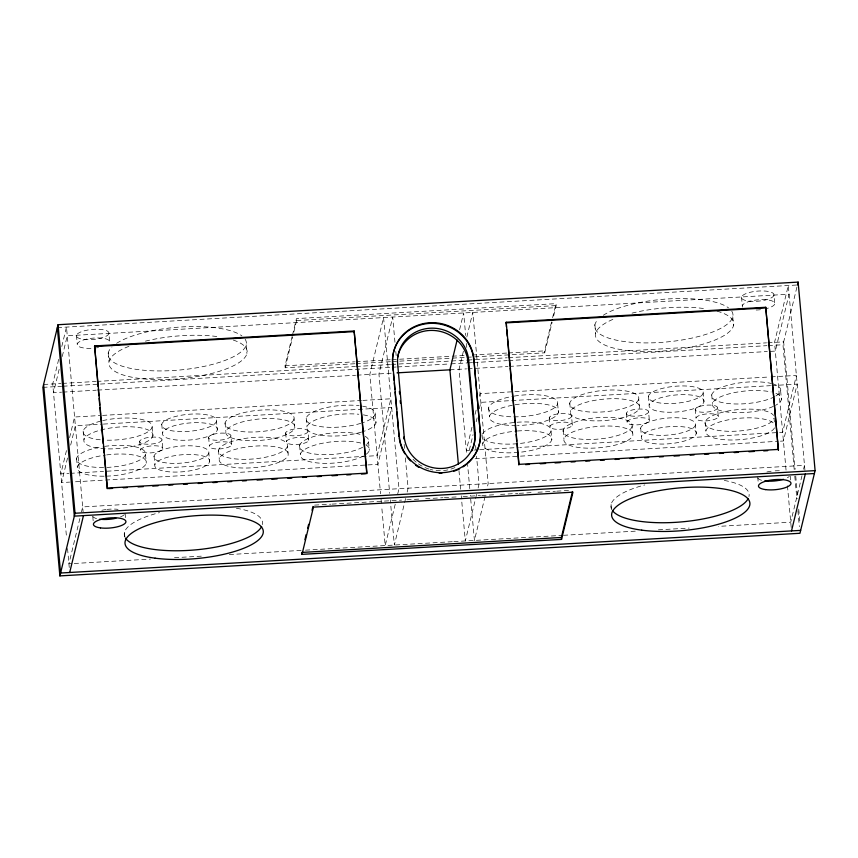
<?xml version="1.0" encoding="UTF-8"?>
<svg xmlns="http://www.w3.org/2000/svg" width="858" height="858" viewBox="0 0 858 858"><rect width="100%" height="100%" fill="white"/><g stroke="black" fill="none" stroke-linecap="round" stroke-linejoin="round"><path stroke-width="0.64" stroke-dasharray="4.29 3.22" d="M58.666 359.395L52.724 383.955L66.592 537.966M61.787 346.471L66.484 327.091L83.119 511.894M59.138 369.39L53.507 392.653L61.529 392.192M62.259 356.467L67.267 335.789L789.081 294.219L775.321 351.083L768.639 351.469M66.452 450.611L60.821 473.873L68.822 473.412M69.573 437.677L74.582 416.999L101.265 415.465M67.546 458.011L61.604 482.571L69.616 482.11M70.667 445.087L75.365 425.707L102.048 424.163M79.858 518.554L68.919 563.781L72.93 563.556M81.424 512.087L82.679 506.917L804.493 465.347L803.56 469.219M354.772 363.749L285.21 367.76L285.038 365.819L292.138 336.465M292.449 335.188L296.46 318.597L555.995 303.646L556.166 305.577L553.389 317.063M285.21 367.76L292.621 337.119M293.854 332.014L296.632 320.527L296.46 318.597M395.227 504.214L385.221 545.57L381.638 505.77M397.726 493.865L398.981 488.695L383.569 317.567L369.809 374.442L380.555 493.833M405.598 498.509L394.348 545.044L390.283 499.935M407.164 492.052L408.097 488.17L405.233 456.338M459.588 329.762L463.652 312.956L465.69 335.51M463.406 351.201L459.019 369.305L466.677 454.247M466.838 336.99L472.779 312.43L488.191 483.558L487.247 487.441M471.964 427.252L466.334 450.514L473.005 450.128M475.096 414.328L476.34 409.159M479.472 396.235L480.094 393.65L769.701 376.962M469.305 450.171L473.058 434.663M476.19 421.739L477.123 417.857M479.311 408.805L480.877 402.348L770.484 385.671M476.565 494.423L465.304 540.958L461.25 495.849M478.131 487.966L479.064 484.084L476.555 456.231M485.06 496.482L474.431 540.433L470.366 495.323M467.149 357.282L544.733 352.81L544.562 350.879L552.284 318.962M552.595 317.685L555.995 303.646M544.733 352.81L552.144 322.168M794.208 469.551L782.968 344.744L797.425 284.985L57.357 327.617M801.994 475.686L790.733 522.211L718.554 526.372M296.632 320.527L556.166 305.577M285.038 365.819L354.601 361.819M355.941 361.744L390.722 359.738M392.052 359.663L450.922 356.263M452.252 356.188L464.296 355.502M472.329 355.04L507.11 353.035M508.44 352.96L544.562 350.879M356.113 363.674L390.894 361.668M392.235 361.593L451.094 358.204M452.434 358.129L465.808 357.357M43.597 384.481L60.993 383.483M62.334 383.397L95.796 381.478M96.836 381.413L355.416 366.516M356.156 366.473L390.905 364.478M391.548 364.435L467.106 360.092M467.835 360.049L507.207 357.775M508.537 357.7L766.526 342.846M767.856 342.76L783.665 341.859L795.141 469.315M42.9 387.376L61.637 386.293M62.977 386.218L390.851 367.331M392.192 367.256L396.203 367.02M397.544 366.945L449.731 363.942M451.072 363.867L467.138 362.934M468.468 362.859L472.49 362.634M473.831 362.548L507.282 360.628M508.622 360.553L766.913 345.667M768.242 345.592L782.968 344.744M62.859 392.117L96.278 390.197M97.619 390.111L355.598 375.257M356.939 375.182L391.688 373.176M449.903 369.83L466.548 368.865M467.889 368.79L507.99 366.484M509.32 366.398L767.309 351.544M102.606 415.39L361.518 400.471M362.848 400.396L390.883 398.788L377.123 455.652L104.858 471.332M771.042 376.887L796.396 375.429L782.635 432.293L519.723 447.436M103.389 424.088L391.666 407.486L377.906 464.35L70.946 482.035M771.825 385.585L797.179 384.127L783.418 441.001L779.418 441.226M70.163 473.337L103.528 471.407M474.345 450.053L478.346 449.817M479.686 449.742L518.382 447.511M475.128 458.751L519.165 456.22M520.506 456.145L778.088 441.302M314.596 505.115L330.652 504.193M331.992 504.118L368.114 502.037M369.444 501.951L401.555 500.107M406.906 499.796L420.281 499.024M425.632 498.723L443.028 497.715M444.369 497.64L457.743 496.868M463.095 496.557L480.48 495.559M481.821 495.484L495.205 494.712M500.546 494.401L517.942 493.404M519.283 493.329L532.657 492.556M538.009 492.245L555.405 491.248M556.735 491.173L570.12 490.401M74.26 563.481L150.45 559.094M174.517 557.7L203.925 556.005M229.322 554.547L304.172 550.235M305.512 550.16L452.552 541.688M453.882 541.612L562.162 535.381M563.491 535.295L638.352 530.984M658.397 529.836L689.146 528.067M804.943 470.313L788.298 285.51L774.538 342.385L786.143 471.171M795.741 475.954L797.768 498.519M798.734 509.148L800.042 523.745M794.798 476.19L796.835 498.755M797.908 510.703L799.345 526.64M773.959 295.206A16.323 5.041 -5.1 0 1 748.551 301.061A16.323 5.041 -5.1 0 1 750.707 292.16A16.323 5.041 -5.1 0 1 773.959 295.206L774.742 303.914M790.261 476.287L790.593 480.008M780.651 390.905L781.434 399.614M787.451 485.767L791.408 529.665M774.388 421.943L774.045 418.221A34.695 10.704 -5.1 0 1 722.618 430.941A34.695 10.704 -5.1 0 1 719.444 413.106A34.695 10.704 -5.1 0 1 773.562 415.454M741.516 297.082L742.299 305.78M757.711 476.909L758.268 483.129M732.764 316.752L733.547 325.45M717.535 408.011A11.229 3.464 -5.1 0 1 700.074 412.033A11.229 3.464 -5.1 0 1 701.554 405.909A11.229 3.464 -5.1 0 1 717.535 408.011L718.318 416.709A11.229 3.464 -5.1 0 1 700.857 420.731A11.229 3.464 -5.1 0 1 702.337 414.607A11.229 3.464 -5.1 0 1 718.318 416.709M711.722 394.884L712.505 403.582M703.142 393.157A27.553 8.494 -5.1 0 1 660.263 403.035A27.553 8.494 -5.1 0 1 663.899 388.009A27.553 8.494 -5.1 0 1 703.142 393.157L703.925 401.855A27.553 8.494 -5.1 0 1 661.046 411.733A27.553 8.494 -5.1 0 1 664.682 396.707A27.553 8.494 -5.1 0 1 703.925 401.855M705.115 422.19L705.898 430.888M695.237 409.287L696.02 417.996M695.441 424.967A27.553 8.494 -5.1 0 1 652.563 434.845A27.553 8.494 -5.1 0 1 656.198 419.819A27.553 8.494 -5.1 0 1 695.441 424.967L696.224 433.665A27.553 8.494 -5.1 0 1 653.346 443.543A27.553 8.494 -5.1 0 1 656.981 428.517A27.553 8.494 -5.1 0 1 696.224 433.665M648.391 396.31L649.174 405.008M648.605 411.979A11.229 3.464 -5.1 0 1 631.134 416.001A11.229 3.464 -5.1 0 1 632.614 409.877A11.229 3.464 -5.1 0 1 648.605 411.979L649.388 420.677A11.229 3.464 -5.1 0 1 631.917 424.699A11.229 3.464 -5.1 0 1 633.397 418.586A11.229 3.464 -5.1 0 1 649.388 420.677M638.727 399.088A34.695 10.704 -5.1 0 1 584.738 411.518A34.695 10.704 -5.1 0 1 589.307 392.599A34.695 10.704 -5.1 0 1 638.727 399.088L639.51 407.786A34.695 10.704 -5.1 0 1 585.521 420.227A34.695 10.704 -5.1 0 1 590.09 401.297A34.695 10.704 -5.1 0 1 639.51 407.786M640.701 428.121L641.484 436.819M632.121 426.394A34.695 10.704 -5.1 0 1 578.131 438.835A34.695 10.704 -5.1 0 1 582.7 419.905A34.695 10.704 -5.1 0 1 632.121 426.394L632.904 435.092A34.695 10.704 -5.1 0 1 578.914 447.533A34.695 10.704 -5.1 0 1 583.483 428.614A34.695 10.704 -5.1 0 1 632.904 435.092M626.297 413.266L627.08 421.964M594.884 324.689L595.666 333.397M611.078 504.525L611.411 508.247M571.557 416.42A11.229 3.464 -5.1 0 1 554.086 420.441A11.229 3.464 -5.1 0 1 555.566 414.317A11.229 3.464 -5.1 0 1 571.557 416.42L572.34 425.118A11.229 3.464 -5.1 0 1 554.869 429.139A11.229 3.464 -5.1 0 1 556.349 423.015A11.229 3.464 -5.1 0 1 572.34 425.118M569.787 403.056L570.57 411.754M563.18 430.362L563.963 439.06M557.625 403.753L558.408 412.451M551.018 431.059L551.801 439.768M549.249 417.696L550.032 426.405M488.685 407.722L489.468 416.43M482.078 435.038L482.861 443.736M466.409 343.468L466.763 347.447M475.6 445.613L475.965 449.592M467.385 462.162L469.776 488.695M458.976 470.645L460.649 489.221M394.959 342.245L392.696 317.042L378.936 373.916L389.682 493.307M395.795 351.533L396.16 355.512M404.161 444.401L404.515 448.38M375.139 414.264L375.922 422.962M381.038 499.142L381.52 504.44M368.532 441.57L369.315 450.278M307.968 431.595A11.229 3.464 -5.1 0 1 290.497 435.617A11.229 3.464 -5.1 0 1 291.977 429.504A11.229 3.464 -5.1 0 1 307.968 431.595L308.751 440.304A11.229 3.464 -5.1 0 1 291.28 444.326A11.229 3.464 -5.1 0 1 292.76 438.202A11.229 3.464 -5.1 0 1 308.751 440.304M306.199 418.232L306.982 426.941M299.592 445.549L300.375 454.247M294.037 418.94A34.695 10.704 -5.1 0 1 240.047 431.37A34.695 10.704 -5.1 0 1 244.627 412.451A34.695 10.704 -5.1 0 1 294.037 418.94L294.82 427.638A34.695 10.704 -5.1 0 1 240.83 440.079A34.695 10.704 -5.1 0 1 245.409 421.16A34.695 10.704 -5.1 0 1 294.82 427.638M287.43 446.246A34.695 10.704 -5.1 0 1 233.44 458.687A34.695 10.704 -5.1 0 1 238.02 439.768A34.695 10.704 -5.1 0 1 287.43 446.246L288.213 454.944A34.695 10.704 -5.1 0 1 234.223 467.385A34.695 10.704 -5.1 0 1 238.803 448.466A34.695 10.704 -5.1 0 1 288.213 454.944M285.66 432.882L286.443 441.58M246.139 344.777L246.922 353.475M230.92 436.036A11.229 3.464 -5.1 0 1 213.449 440.057A11.229 3.464 -5.1 0 1 214.929 433.934A11.229 3.464 -5.1 0 1 230.92 436.036L231.703 444.734A11.229 3.464 -5.1 0 1 214.232 448.766A11.229 3.464 -5.1 0 1 215.712 442.642A11.229 3.464 -5.1 0 1 231.703 444.734M225.096 422.908L225.879 431.606M216.516 421.181A27.553 8.494 -5.1 0 1 173.638 431.059A27.553 8.494 -5.1 0 1 177.274 416.033A27.553 8.494 -5.1 0 1 216.516 421.181L217.299 429.879A27.553 8.494 -5.1 0 1 174.421 439.757A27.553 8.494 -5.1 0 1 178.056 424.731A27.553 8.494 -5.1 0 1 217.299 429.879M218.49 450.214L219.273 458.912M208.612 437.323L209.395 446.021M208.826 452.992A27.553 8.494 -5.1 0 1 165.948 462.87A27.553 8.494 -5.1 0 1 169.584 447.844A27.553 8.494 -5.1 0 1 208.826 452.992L209.609 461.69A27.553 8.494 -5.1 0 1 166.731 471.568A27.553 8.494 -5.1 0 1 170.367 456.542A27.553 8.494 -5.1 0 1 209.609 461.69M161.776 424.335L162.559 433.033M161.98 440.004A11.229 3.464 -5.1 0 1 144.509 444.026A11.229 3.464 -5.1 0 1 145.999 437.912A11.229 3.464 -5.1 0 1 161.98 440.004L162.763 448.713A11.229 3.464 -5.1 0 1 145.292 452.734A11.229 3.464 -5.1 0 1 146.782 446.61A11.229 3.464 -5.1 0 1 162.763 448.713M152.102 427.112L152.885 435.81A34.695 10.704 -5.1 0 1 98.895 448.251A34.695 10.704 -5.1 0 1 103.475 429.332A34.695 10.704 -5.1 0 1 152.885 435.81M154.075 456.145L154.858 464.843M145.495 454.418L146.278 463.116M139.682 441.291L140.465 449.989M108.912 333.515A16.323 5.041 -5.1 0 1 83.505 339.371A16.323 5.041 -5.1 0 1 85.661 330.459A16.323 5.041 -5.1 0 1 108.912 333.515L109.695 342.213A16.323 5.041 -5.1 0 0 93.651 338.084A16.323 5.041 -5.1 0 0 77.231 344.744A16.323 5.041 -5.1 0 0 95.42 348.005M125.107 513.341L125.547 518.318M108.269 352.724L109.052 361.422M124.453 532.55L124.903 537.526M76.469 335.381L77.252 344.079M92.771 516.452L93.222 521.428M83.172 431.081L83.955 439.779M76.566 458.386L77.349 467.095M67.546 548.584L69.251 567.513M612.054 510.038A69.391 21.396 -5.1 0 1 644.819 484.931M724.302 480.448A69.391 21.396 -5.1 0 1 748.948 496.578M789.274 476.404A16.323 5.041 -5.1 0 1 787.354 477.734M761.582 480.266A16.323 5.041 -5.1 0 1 757.936 478.206M766.902 471.986A16.323 5.041 -5.1 0 1 774.12 470.903M775.171 470.838A16.323 5.041 -5.1 0 1 779.332 470.763M124.228 514.703A16.323 5.041 -5.1 0 1 120.506 516.87M96.536 518.575A16.323 5.041 -5.1 0 1 92.889 516.516M101.855 510.296A16.323 5.041 -5.1 0 1 105.888 509.555M106.939 509.416A16.323 5.041 -5.1 0 1 118.072 509.362M124.871 537.011A69.391 21.396 -5.1 0 1 159.502 512.612M236.4 508.258A69.391 21.396 -5.1 0 1 262.334 524.603M245.163 339.253A69.391 21.396 -5.1 0 1 171.922 370.592A69.391 21.396 -5.1 0 1 111.98 346.932M116.591 343.339A69.391 21.396 -5.1 0 1 182.111 326.919A69.391 21.396 -5.1 0 1 241.913 335.907M233.29 340.058A69.391 21.396 -5.1 0 1 222.083 370.409A69.391 21.396 -5.1 0 1 126.898 376.083A69.391 21.396 -5.1 0 1 129.011 346.278M145.42 341.152A69.391 21.396 -5.1 0 1 217.031 336.54M731.777 311.229A69.391 21.396 -5.1 0 1 660.027 342.481A69.391 21.396 -5.1 0 1 597.672 319.862M603.217 315.315A69.391 21.396 -5.1 0 1 668.725 298.895A69.391 21.396 -5.1 0 1 728.528 307.883M717.084 311.164A69.391 21.396 -5.1 0 1 711.411 341.42A69.391 21.396 -5.1 0 1 615.379 348.509A69.391 21.396 -5.1 0 1 614.36 318.758M632.035 313.127A69.391 21.396 -5.1 0 1 706.306 308.891M742.535 307.078A16.323 5.041 -5.1 0 1 754.139 300.332A16.323 5.041 -5.1 0 1 773.744 301.823A16.323 5.041 -5.1 0 1 765.55 308.826M760.467 309.706A16.323 5.041 -5.1 0 1 753.12 310.049M98.531 347.544A16.323 5.041 -5.1 0 1 96.471 347.876M514.274 396.085A34.695 10.704 -5.1 0 1 556.638 405.684A34.695 10.704 -5.1 0 1 499.281 415.454A34.695 10.704 -5.1 0 1 513.02 396.299M772.425 383.762A34.695 10.704 -5.1 0 1 775.932 395.946M774.72 396.632A34.695 10.704 -5.1 0 1 724.635 403.046A34.695 10.704 -5.1 0 1 720.795 387.677A34.695 10.704 -5.1 0 1 771.428 383.505M482.443 434.073A34.695 10.704 -5.1 0 1 535.231 422.49A34.695 10.704 -5.1 0 1 535.853 440.39A34.695 10.704 -5.1 0 1 482.571 437.794M775.922 393.372A34.695 10.704 -5.1 0 1 775.503 405.341M773.305 406.413A34.695 10.704 -5.1 0 1 723.97 411.486A34.695 10.704 -5.1 0 1 721.707 396.321A34.695 10.704 -5.1 0 1 771.16 391.956M517.395 431.006A34.695 10.704 -5.1 0 1 547.447 444.573A34.695 10.704 -5.1 0 1 487.794 449.742A34.695 10.704 -5.1 0 1 516.098 431.113M774.474 427.874A34.695 10.704 -5.1 0 1 721.685 439.457A34.695 10.704 -5.1 0 1 721.052 421.568A34.695 10.704 -5.1 0 1 774.345 424.163M515.057 404.783A34.695 10.704 -5.1 0 1 558.483 411.25A34.695 10.704 -5.1 0 1 517.46 425.514M516.184 425.536A34.695 10.704 -5.1 0 1 489.392 417.631A34.695 10.704 -5.1 0 1 513.803 404.997M363.384 414.864A34.695 10.704 -5.1 0 1 363.964 431.274M361.593 432.046A34.695 10.704 -5.1 0 1 316.463 434.405A34.695 10.704 -5.1 0 1 314.285 420.517A34.695 10.704 -5.1 0 1 358.794 414.253M106.714 454.901A34.695 10.704 -5.1 0 1 146.375 462.505A34.695 10.704 -5.1 0 1 105.33 476.179M104.054 476.201A34.695 10.704 -5.1 0 1 77.252 467.696A34.695 10.704 -5.1 0 1 105.448 455.072M366.023 445.077A34.695 10.704 -5.1 0 1 364.586 455.319M363.374 456.006A34.695 10.704 -5.1 0 1 311.207 462.022A34.695 10.704 -5.1 0 1 313.513 445.549A34.695 10.704 -5.1 0 1 364.982 444.541M102.692 420.624A34.695 10.704 -5.1 0 1 152.156 425.697A34.695 10.704 -5.1 0 1 106.167 440.165M100.289 439.8A34.695 10.704 -5.1 0 1 100.032 421.289M365.24 436.379A34.695 10.704 -5.1 0 1 366.677 444.465M362.591 447.297A34.695 10.704 -5.1 0 1 312.13 453.646A34.695 10.704 -5.1 0 1 309.363 438.063A34.695 10.704 -5.1 0 1 360.306 434.427M104.665 446.364A34.695 10.704 -5.1 0 1 143.919 457.035A34.695 10.704 -5.1 0 1 85.939 465.84A34.695 10.704 -5.1 0 1 102.145 446.75M362.602 406.166A34.695 10.704 -5.1 0 1 363.17 422.565M360.81 423.337A34.695 10.704 -5.1 0 1 315.39 425.632A34.695 10.704 -5.1 0 1 314.049 411.572A34.695 10.704 -5.1 0 1 359.116 405.662M454.944 467.578A35.714 33.794 13.6 0 1 430.308 469.444M429.021 469.069A35.714 33.794 13.6 0 1 418.296 463.803M416.205 462.194A35.714 33.794 13.6 0 1 411.54 457.571"/><path stroke-width="1.29" d="M58.054 324.721L42.9 387.376L59.878 575.9L799.946 533.279L815.1 470.624L798.122 282.1L58.054 324.721L75.032 513.256L59.878 575.9M98.048 386.432L94.616 345.935L354.15 330.995L366.945 473.112L107.411 488.063L107.261 488.706L104.268 455.501M69.702 572.49L83.462 515.615M366.784 473.755L354.15 330.995M304.922 539.661L306.156 534.555M307.7 528.163L308.633 524.335M312.022 510.296L312.956 506.467M302.005 554.354L313.438 507.121L572.962 492.181L561.54 539.403L302.005 554.354L301.834 552.423L561.368 537.473L572.479 491.516M393.2 370.988L392.76 363.749A40.819 38.621 13.6 0 1 429.837 322.747A40.819 38.621 13.6 0 1 473.863 359.084L480.244 432.239A40.819 38.621 13.6 0 1 468.114 462.977M392.76 363.749L399.131 436.904L396.879 411.861M403.657 438.867L404.204 436.615L397.672 364.103A35.714 33.794 13.6 0 1 430.115 328.217A35.714 33.794 13.6 0 1 468.64 360.017L475.171 432.529L474.624 434.781A35.714 33.794 13.6 0 1 471.932 450.836M457.089 340.1L449.903 369.83L458.376 464.017M468.64 360.017L468.093 362.269A35.714 33.794 13.6 0 0 434.223 330.491A35.714 33.794 13.6 0 0 397.554 357.529M480.244 432.239L473.863 359.084M506.413 326.866L506.209 322.233L765.744 307.282L778.388 450.053L765.744 307.282M797.425 284.985L798.122 282.1M791.516 530.909L805.276 474.045M94.455 346.578L353.989 331.638M506.059 322.876L765.593 307.925M397.039 372.865L450.504 369.787M778.538 449.41L519.015 464.36L506.209 322.233M108.591 488.631L112.612 488.395M123.305 487.784L127.327 487.548M138.031 486.936L143.372 486.625M152.745 486.089L158.097 485.778M168.79 485.167L172.812 484.931M183.515 484.32L187.527 484.084M198.23 483.472L202.241 483.236M212.945 482.614L216.956 482.389M227.66 481.767L231.671 481.542M242.374 480.92L246.385 480.695M257.089 480.072L262.441 479.772M271.804 479.225L277.155 478.925M287.859 478.303L291.87 478.078M302.574 477.456L306.585 477.23M317.288 476.608L321.3 476.383M332.003 475.761L337.355 475.45M346.718 474.914L350.729 474.689M361.433 474.066L365.454 473.831M525.546 464.618L529.558 464.382M540.261 463.77L545.613 463.459M554.976 462.923L560.328 462.612M571.031 461.99L575.042 461.765M585.746 461.143L589.757 460.918M600.461 460.296L604.472 460.07M615.175 459.448L619.186 459.223M629.89 458.601L633.901 458.376M644.605 457.754L648.616 457.529M659.319 456.906L663.341 456.681M674.034 456.059L679.386 455.759M690.089 455.137L694.101 454.901M704.804 454.29L708.826 454.054M719.519 453.442L723.541 453.206M734.244 452.595L738.255 452.359M748.959 451.748L754.311 451.437M763.674 450.9L767.685 450.664M75.032 513.256L815.1 470.624M814.403 473.519L74.335 516.141L57.357 327.617M800.643 530.383L60.575 573.015L43.597 384.481M561.368 537.473L561.54 539.403M506.66 329.515L507.25 336.154M507.496 338.813L509.888 365.379M510.124 368.039L514.189 413.202M514.435 415.851L515.025 422.501M515.272 425.15L515.862 431.789M516.108 434.448L516.698 441.087M516.945 443.747L518.854 465.004M467.717 358.065L474.882 437.655M399.378 391.334L399.624 394.036M400.214 400.622L400.461 403.271M393.436 373.627L394.036 380.223M394.272 382.85L394.862 389.446M395.098 392.085L396.643 409.223M94.616 345.935L107.411 488.063M98.284 389.092L98.885 395.731M99.12 398.38L99.721 405.03M99.957 407.679L100.558 414.328M100.794 416.977L103.185 443.543M103.432 446.203L104.032 452.842M748.23 498.498A69.391 21.396 -5.1 0 1 682.26 521.836A69.391 21.396 -5.1 0 1 612.676 510.907M261.615 526.522A69.391 21.396 -5.1 0 1 194.144 549.999A69.391 21.396 -5.1 0 1 125.44 538.073M115.916 518.264A16.323 5.041 -5.1 0 1 99.7 519.197M783.408 479.311A16.323 5.041 -5.1 0 1 764.746 480.898M480.394 431.595A40.819 38.621 13.6 0 1 443.329 472.608A40.819 38.621 13.6 0 1 399.292 436.272M475.171 432.529A35.714 33.794 13.6 0 1 442.739 468.414A35.714 33.794 13.6 0 1 404.204 436.615M466.13 464.65A40.819 38.621 13.6 0 1 462.977 466.902M459.598 468.833A40.819 38.621 13.6 0 1 453.55 471.321M441.849 473.305A40.819 38.621 13.6 0 1 439.189 473.294M418.908 467.374A40.819 38.621 13.6 0 1 415.562 465.186M410.553 460.918A40.819 38.621 13.6 0 1 407.089 456.971M404.869 453.785A40.819 38.621 13.6 0 1 399.27 438.159M392.61 364.393A40.819 38.621 13.6 0 1 429.676 323.391A40.819 38.621 13.6 0 1 473.713 359.727M641.752 530.158A69.391 21.396 -5.1 0 0 749.731 505.276A69.391 21.396 -5.1 0 0 650.911 492.32A69.391 21.396 -5.1 0 0 641.752 530.158M765.529 489.596A16.323 5.041 -5.1 0 0 790.937 483.74A16.323 5.041 -5.1 0 0 767.685 480.695A16.323 5.041 -5.1 0 0 765.529 489.596M155.137 558.183A69.391 21.396 -5.1 0 0 263.116 533.311A69.391 21.396 -5.1 0 0 164.286 520.345A69.391 21.396 -5.1 0 0 155.137 558.183M100.483 527.895A16.323 5.041 -5.1 0 0 125.89 522.05A16.323 5.041 -5.1 0 0 102.638 518.993A16.323 5.041 -5.1 0 0 100.483 527.895"/></g></svg>
